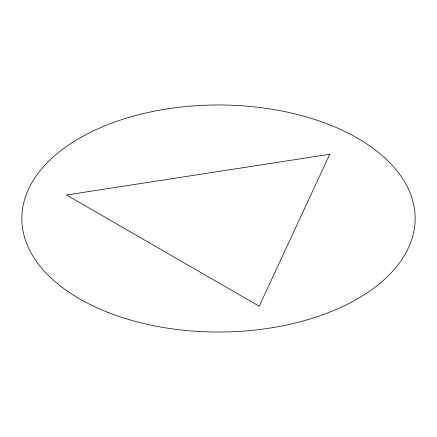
<?xml version="1.0" encoding="UTF-8"?>
<svg xmlns="http://www.w3.org/2000/svg" width="437" height="437" viewBox="0 0 437 437"><rect width="100%" height="100%" fill="white"/><g stroke="black" fill="none" stroke-linecap="round" stroke-linejoin="round"><path stroke-width="0.66" d="M329.744 154.277L259.217 306.233L66.539 194.989L329.744 154.277M108.278 312.526A196.65 113.533 0 0 0 414.647 226.601A196.65 113.533 0 0 0 132.575 116.379A196.65 113.533 0 0 0 108.278 312.526"/></g></svg>
